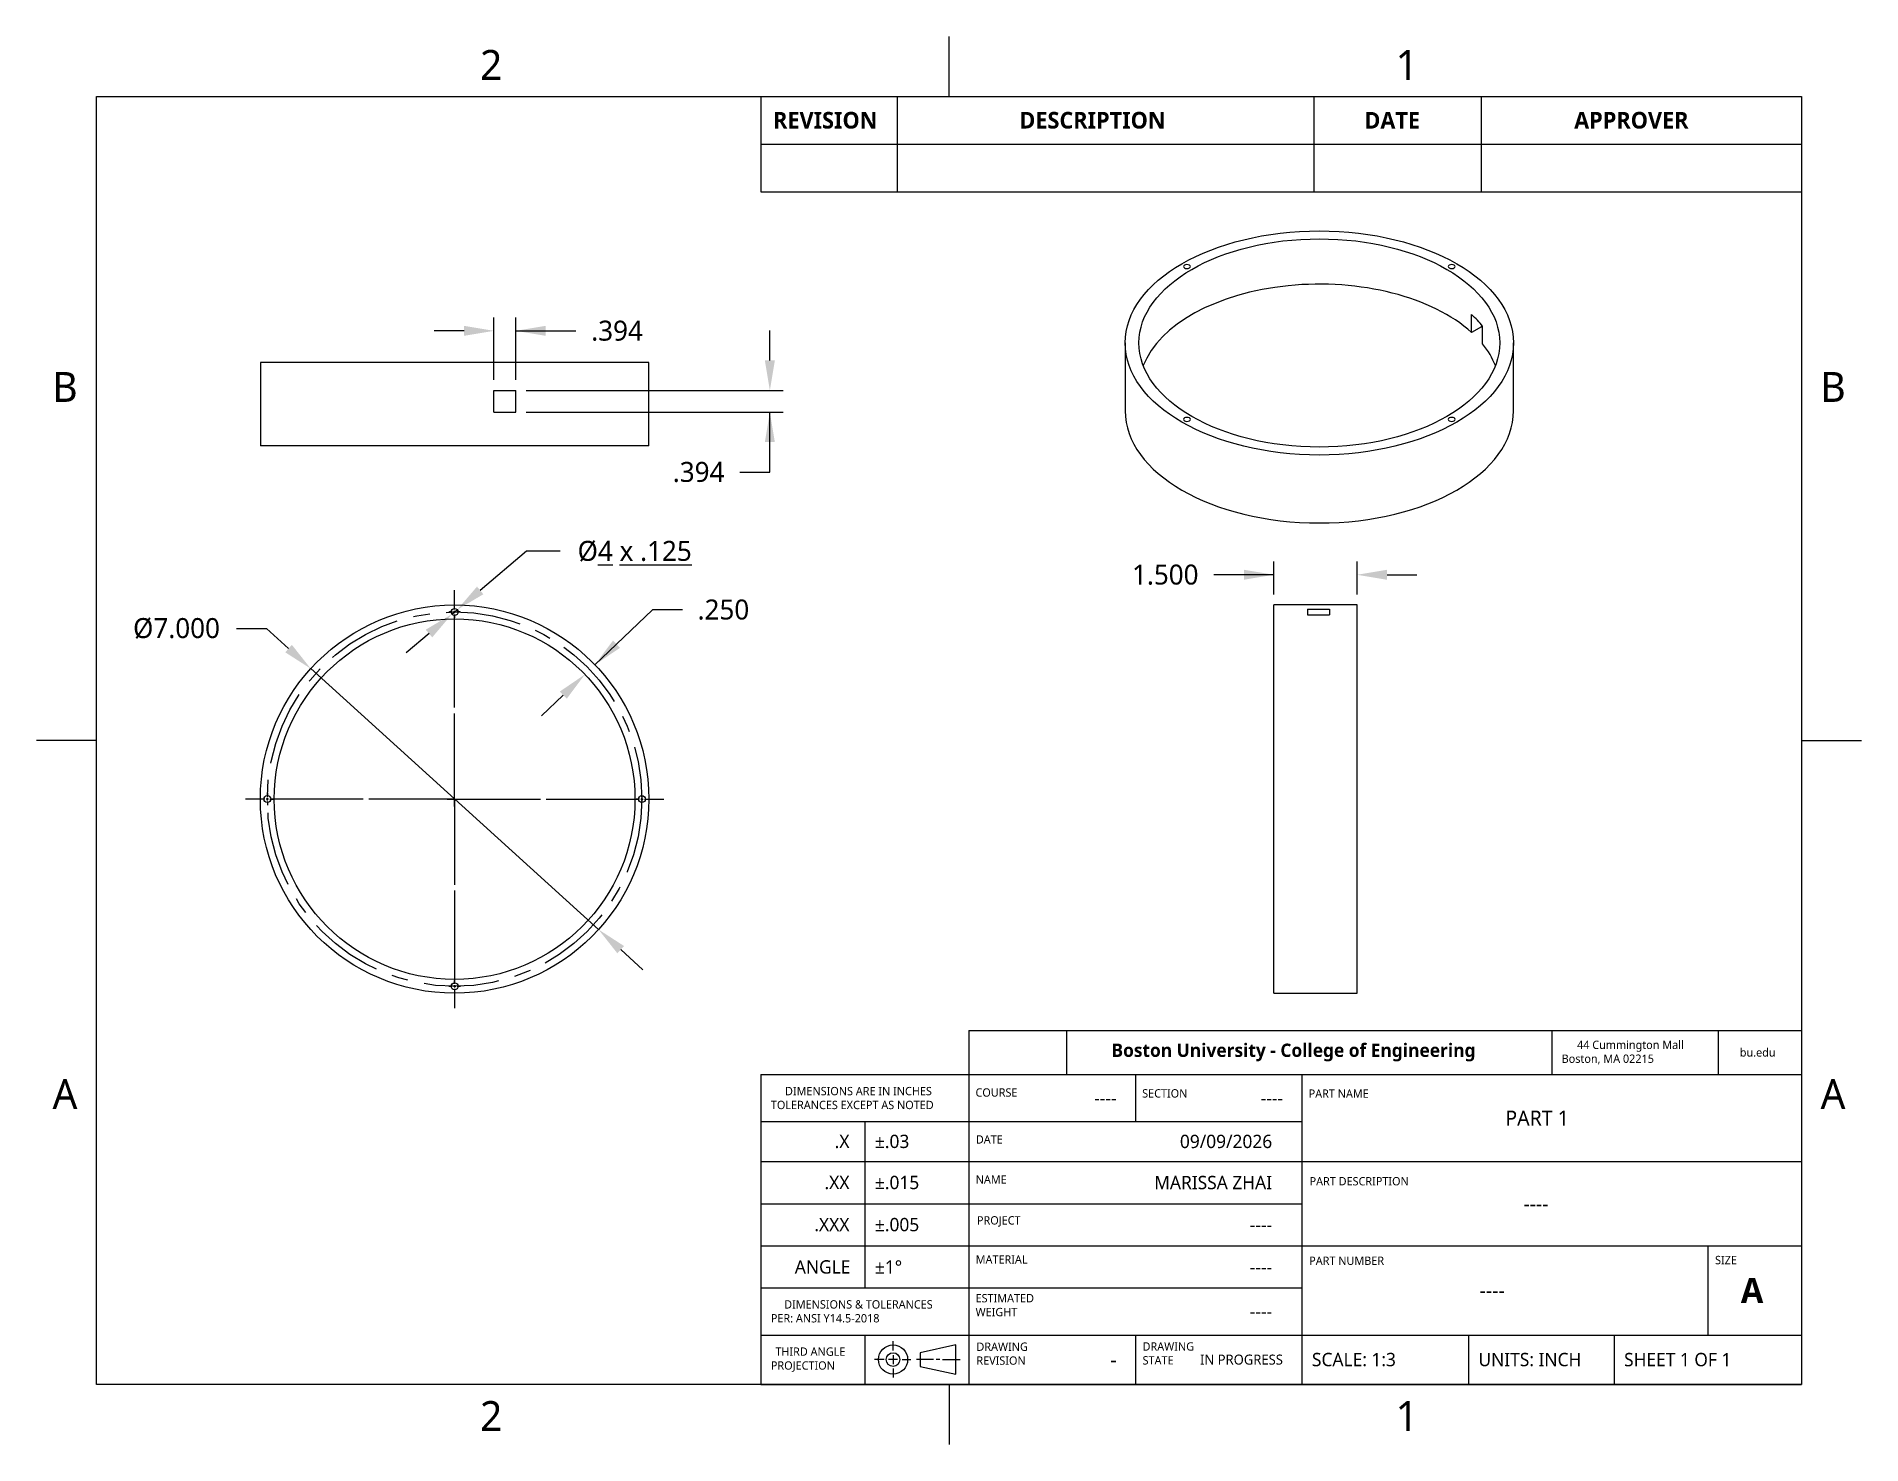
# Model space of a CAD drawing. Extents: x 0 to 11, y 0 to 8.5.
import ezdxf

# ---------------------------------------------------------------- set-up
doc = ezdxf.new("R2010")
doc.units = 0
doc.header["$LTSCALE"] = 0.5
doc.header["$MEASUREMENT"] = 0
doc.header["$PDMODE"] = 33
doc.header["$PDSIZE"] = 0.03937
doc.linetypes.add('CENTER', pattern=[0.72, 0.45, -0.09, 0.09, -0.09])
doc.layers.get('DEFPOINTS').update_dxf_attribs({"linetype": 'CONTINUOUS'})
for name, color, linetype in [('ANNOTATION_TEXT', 7, 'CONTINUOUS'), ('BORDER_FRAME', 7, 'CONTINUOUS'), ('BORDER_ZONES', 7, 'CONTINUOUS'), ('CENTERLINES', 7, 'CENTER'), ('CENTERMARKS', 7, 'CONTINUOUS'), ('TABLES', 7, 'CONTINUOUS'), ('TITLE_BLOCK', 7, 'CONTINUOUS'), ('VISIBLE', 7, 'CONTINUOUS')]:
    doc.layers.add(name, color=color, linetype=linetype)
doc.styles.add('ONSHAPE-CUSTOM-STYLE-NOTE_', font='NotoSans-Regular.ttf')
doc.styles.add('ONSHAPE-STANDARD', font='NotoSans-Regular.ttf')
doc.styles.add('ONSHAPE-STANDARD-DIMENSION', font='')
doc.styles.add('ONSHAPE-STANDARD-TABLE-DAT', font='NotoSans-Regular.ttf')
doc.styles.get('ONSHAPE-STANDARD-DIMENSION').set_extended_font_data('Noto Sans')
doc.dimstyles.new('ONSHAPE-STANDARD$0', dxfattribs={"dimtxt": 0.12, "dimasz": 0.18, "dimexe": 0.08, "dimexo": 0.0625, "dimgap": 0.09, "dimtad": 0, "dimtih": 1, "dimtoh": 1, "dimdec": 3, "dimzin": 7, "dimtxsty": 'ONSHAPE-STANDARD-DIMENSION', "dimcen": 0.09, "dimclrd": 7, "dimclre": 7, "dimclrt": 7, "dimadec": 1, "dimazin": 3, "dimtfac": 1, "dimtdec": 3, "dimtofl": 0, "dimtmove": 0, "dimatfit": 3, "dimtolj": 1, "dimtzin": 7})
doc.dimstyles.new('ONSHAPE-STANDARD$3', dxfattribs={"dimtxt": 0.12, "dimasz": 0.18, "dimexe": 0.08, "dimexo": 0.0625, "dimgap": 0.09, "dimtad": 0, "dimtih": 1, "dimtoh": 1, "dimdec": 3, "dimzin": 7, "dimtxsty": 'ONSHAPE-STANDARD-DIMENSION', "dimcen": 0, "dimclrd": 7, "dimclre": 7, "dimclrt": 7, "dimadec": 1, "dimazin": 3, "dimtfac": 1, "dimtdec": 3, "dimtofl": 0, "dimtmove": 0, "dimatfit": 3, "dimtolj": 1, "dimtzin": 7})

# ---------------------------------------------------------------- blocks, each defined once
blk = doc.blocks.new('*T4')
at = {"layer": 'TITLE_BLOCK', "linetype": 'BYBLOCK'}
for p, q in [((0, 0), (6.25, 0)), ((0, 0), (0, -1.862)), ((1.25, 0), (1.25, -1.862)), ((2.25, 0), (2.25, -0.282)), ((3.25, 0), (3.25, -0.522)), ((6.25, 0), (6.25, -1.862)), ((0, -0.282), (3.25, -0.282)), ((0.625, -0.282), (0.625, -1.282)), ((0, -0.522), (6.25, -0.522)), ((3.25, -0.522), (3.25, -1.029)), ((0, -0.776), (3.25, -0.776)), ((0, -1.029), (6.25, -1.029)), ((3.25, -1.029), (3.25, -1.565)), ((5.688, -1.029), (5.688, -1.565)), ((0, -1.282), (3.25, -1.282)), ((0, -1.565), (6.25, -1.565)), ((0.625, -1.565), (0.625, -1.862)), ((2.25, -1.565), (2.25, -1.862)), ((3.25, -1.565), (3.25, -1.862)), ((4.25, -1.565), (4.25, -1.862)), ((5.125, -1.565), (5.125, -1.862)), ((0, -1.862), (6.25, -1.862))]:
    blk.add_line(p, q, dxfattribs=at)
at = {"layer": 'TITLE_BLOCK', "attachment_point": 4, "style": 'ONSHAPE-STANDARD-TABLE-DAT'}
for s, insert, char_height, width in [('{\\fNoto Sans|b0|i0|c0|p0;\\W5.02049; }DIMENSIONS ARE IN INCHES {\\fNoto Sans|b0|i0|c0|p0;\\W5.02049; }TOLERANCES EXCEPT AS NOTED', (0.06, -0.141), 0.05, 1.13), ('{\\fNoto Sans|b0|i0|c0|p0;\\W8.51692;   }----', (1.31, -0.141), 0.08, 0.88), ('{\\fNoto Sans|b0|i0|c0|p0;\\W8.51692;   }----', (2.31, -0.141), 0.08, 0.88), ('{\\fNoto Sans|b0|i0|c0|p0;\\W9.52937;    }PART 1', (3.31, -0.261), 0.09, 2.88), ('{\\fNoto Sans|b0|i0|c0|p0;\\W7.07307;  }.X', (0.06, -0.402), 0.08, 0.505), ('±.03', (0.685, -0.402), 0.08, 0.505), ('{\\fNoto Sans|b0|i0|c0|p0;\\W8.91053;     }09/09/2026', (1.31, -0.402), 0.08, 1.88), ('{\\fNoto Sans|b0|i0|c0|p0;\\W5.94525;  }.XX', (0.06, -0.649), 0.08, 0.505), ('±.015', (0.685, -0.649), 0.08, 0.505), ('{\\fNoto Sans|b0|i0|c0|p0;\\W9.71147;    }MARISSA ZHAI', (1.31, -0.649), 0.08, 1.88), ('{\\fNoto Sans|b0|i0|c0|p0;\\W9.63487; }.XXX', (0.06, -0.902), 0.08, 0.505), ('±.005', (0.685, -0.902), 0.08, 0.505), ('{\\fNoto Sans|b0|i0|c0|p0;\\W8.33440;     }----', (3.31, -0.776), 0.09, 2.88), ('{\\fNoto Sans|b0|i0|c0|p0;\\W8.57760;       }----', (1.31, -0.902), 0.08, 1.88), ('{\\fNoto Sans|b0|i0|c0|p0;\\W5.30404; }ANGLE', (0.06, -1.156), 0.08, 0.505), ('±1°', (0.685, -1.156), 0.08, 0.505), ('{\\fNoto Sans|b0|i0|c0|p0;\\W8.57760;       }----', (1.31, -1.156), 0.08, 1.88), ('{\\fNoto Sans|b0|i0|c0|p0;\\W8.26222;    }----', (3.31, -1.297), 0.09, 2.3175), ('{\\fNoto Sans|b1|i0|c0|p0;\\W2.74211; }{\\fNoto Sans|b1|i0|c0|p0;A}', (5.747, -1.297), 0.15, 0.4425), ('{\\fNoto Sans|b0|i0|c0|p0;\\W4.72350; }DIMENSIONS & TOLERANCES   {\\fNoto Sans|b0|i0|c0|p0;\\W4.72350; }PER: ANSI Y14.5-2018', (0.06, -1.423), 0.05, 1.13), ('{\\fNoto Sans|b0|i0|c0|p0;\\W8.57760;       }----', (1.31, -1.423), 0.08, 1.88), ('{\\fNoto Sans|b0|i0|c0|p0;\\W1.60695; }THIRD ANGLE {\\fNoto Sans|b0|i0|c0|p0;\\W1.60695; }PROJECTION', (0.06, -1.713), 0.05, 0.505), ('{\\fNoto Sans|b0|i0|c0|p0;\\W8.63144;   }-', (1.31, -1.713), 0.09, 0.88), ('{\\fNoto Sans|b0|i0|c0|p0;\\W8.06454;  }IN PROGRESS', (2.31, -1.713), 0.06, 0.88), ('SCALE: 1:3', (3.31, -1.713), 0.08, 0.88), ('UNITS: INCH', (4.31, -1.713), 0.08, 0.755), ('SHEET 1 OF 1', (5.185, -1.713), 0.08, 1.005)]:
    blk.add_mtext(s, dxfattribs=dict(at, insert=insert, char_height=char_height, width=width))
blk = doc.blocks.new('*T5')
at = {"layer": 'TITLE_BLOCK', "linetype": 'BYBLOCK'}
for p, q in [((0, 0), (5, 0)), ((0, 0), (0, -0.266)), ((0.585, 0), (0.585, -0.266)), ((3.5, 0), (3.5, -0.266)), ((4.5, 0), (4.5, -0.266)), ((5, 0), (5, -0.266)), ((0, -0.266), (5, -0.266))]:
    blk.add_line(p, q, dxfattribs=at)
at = {"layer": 'TITLE_BLOCK', "attachment_point": 4, "style": 'ONSHAPE-STANDARD-TABLE-DAT'}
for s, insert, char_height, width in [('{\\fNoto Sans|b1|i0|c0|p0;\\W7.78313; }{\\fNoto Sans|b1|i0|c0|p0;Boston University - College of Engineering}', (0.645, -0.133), 0.08, 2.795), ('{\\fNoto Sans|b0|i0|c0|p0;\\W5.46128; }44 Cummington Mall {\\fNoto Sans|b0|i0|c0|p0;\\W5.46128; }Boston, MA 02215', (3.56, -0.133), 0.05, 0.88), ('{\\fNoto Sans|b0|i0|c0|p0;\\W4.13609; }bu.edu', (4.56, -0.133), 0.05, 0.38), ('{\\fNoto Sans|b1|i0|c0|p0;\\W8.01950;  }{\\fNoto Sans|b1|i0|c0|p0;   }', (0.06, -0.133), 0.08, 0.465)]:
    blk.add_mtext(s, dxfattribs=dict(at, insert=insert, char_height=char_height, width=width))
blk = doc.blocks.new('*T6')
at = {"layer": 'TABLES', "color": 0, "linetype": 'BYBLOCK'}
for p, q in [((0, 0), (6.25, 0)), ((0, 0), (0, -0.573)), ((0.819, 0), (0.819, -0.573)), ((3.321, 0), (3.321, -0.573)), ((4.326, 0), (4.326, -0.573)), ((6.25, 0), (6.25, -0.573)), ((0, -0.287), (6.25, -0.287)), ((0, -0.573), (6.25, -0.573))]:
    blk.add_line(p, q, dxfattribs=at)
at = {"layer": 'TABLES', "color": 0, "char_height": 0.1, "attachment_point": 4, "style": 'ONSHAPE-STANDARD-TABLE-DAT'}
for s, insert, width in [('{\\fNoto Sans|b1|i0|c0|p0;\\W0.39507; }{\\fNoto Sans|b1|i0|c0|p0;REVISION}', (0.06, -0.143), 0.69941), ('{\\fNoto Sans|b1|i0|c0|p0;\\W9.94065;  }{\\fNoto Sans|b1|i0|c0|p0;DESCRIPTION}', (0.879, -0.143), 2.38166), ('{\\fNoto Sans|b1|i0|c0|p0;\\W7.20343; }{\\fNoto Sans|b1|i0|c0|p0;DATE}', (3.381, -0.143), 0.88484), ('{\\fNoto Sans|b1|i0|c0|p0;\\W7.37175;  }{\\fNoto Sans|b1|i0|c0|p0;APPROVER}', (4.386, -0.143), 1.80409)]:
    blk.add_mtext(s, dxfattribs=dict(at, insert=insert, width=width))
blk = doc.blocks.new('*D7')
at = {"layer": 'ANNOTATION_TEXT', "color": 7}
for p, q in [((3.738, 5.036), (3.392, 4.705)), ((3.918, 5.036), (3.738, 5.036)), ((3.202, 4.522), (3.072, 4.398))]:
    blk.add_line(p, q, dxfattribs=at)
for points in [[(3.501, 4.851), (3.543, 4.807), (3.392, 4.705)], [(3.223, 4.501), (3.181, 4.544), (3.332, 4.647)]]:
    blk.add_solid(points, dxfattribs=at)
at = {"layer": 'DEFPOINTS', "color": 0}
for p in [(3.332, 4.647), (3.392, 4.705), (3.392, 4.705), (3.392, 4.705)]:
    blk.add_point(p, dxfattribs=at)
at = {"layer": 'ANNOTATION_TEXT', "color": 7, "insert": (4.164, 5.036), "char_height": 0.12, "attachment_point": 5, "style": 'ONSHAPE-STANDARD-DIMENSION'}
blk.add_mtext('\\A1;.250', dxfattribs=at)
blk = doc.blocks.new('*D8')
at = {"layer": 'ANNOTATION_TEXT', "color": 7}
for p, q in [((2.606, 6.712), (2.426, 6.712)), ((2.786, 6.417), (2.786, 6.792)), ((2.917, 6.417), (2.917, 6.792)), ((2.917, 6.712), (3.277, 6.712)), ((3.097, 6.712), (3.277, 6.712))]:
    blk.add_line(p, q, dxfattribs=at)
for points in [[(2.606, 6.682), (2.606, 6.742), (2.786, 6.712)], [(3.097, 6.742), (3.097, 6.682), (2.917, 6.712)]]:
    blk.add_solid(points, dxfattribs=at)
at = {"layer": 'DEFPOINTS', "color": 0}
for p in [(2.917, 6.712), (2.917, 6.712), (2.786, 6.354), (2.917, 6.354)]:
    blk.add_point(p, dxfattribs=at)
at = {"layer": 'ANNOTATION_TEXT', "color": 7, "insert": (3.525, 6.712), "char_height": 0.12, "attachment_point": 5, "style": 'ONSHAPE-STANDARD-DIMENSION'}
blk.add_mtext('\\A1;.394', dxfattribs=at)
blk = doc.blocks.new('*D9')
at = {"layer": 'ANNOTATION_TEXT', "color": 7}
for p, q in [((4.443, 6.534), (4.443, 6.714)), ((2.98, 6.354), (4.523, 6.354)), ((2.98, 6.223), (4.523, 6.223)), ((4.443, 5.863), (4.443, 6.223)), ((4.263, 5.863), (4.443, 5.863))]:
    blk.add_line(p, q, dxfattribs=at)
for points in [[(4.413, 6.534), (4.473, 6.534), (4.443, 6.354)], [(4.473, 6.043), (4.413, 6.043), (4.443, 6.223)]]:
    blk.add_solid(points, dxfattribs=at)
at = {"layer": 'DEFPOINTS', "color": 0}
for p in [(2.917, 6.354), (2.917, 6.223), (4.443, 6.223), (4.443, 6.223)]:
    blk.add_point(p, dxfattribs=at)
at = {"layer": 'ANNOTATION_TEXT', "color": 7, "insert": (4.015, 5.863), "char_height": 0.12, "attachment_point": 5, "style": 'ONSHAPE-STANDARD-DIMENSION'}
blk.add_mtext('\\A1;.394', dxfattribs=at)
blk = doc.blocks.new('*D10')
at = {"layer": 'ANNOTATION_TEXT', "color": 7}
for p, q in [((1.239, 4.923), (1.419, 4.923)), ((1.419, 4.923), (1.552, 4.802)), ((3.414, 3.114), (1.685, 4.682)), ((3.547, 2.993), (3.68, 2.872))]:
    blk.add_line(p, q, dxfattribs=at)
for points in [[(1.532, 4.78), (1.572, 4.825), (1.685, 4.682)], [(3.567, 3.015), (3.527, 2.971), (3.414, 3.114)]]:
    blk.add_solid(points, dxfattribs=at)
at = {"layer": 'DEFPOINTS', "color": 0}
for p in [(1.685, 4.682), (3.414, 3.114)]:
    blk.add_point(p, dxfattribs=at)
at = {"layer": 'ANNOTATION_TEXT', "color": 7, "insert": (0.879, 4.923), "char_height": 0.12, "attachment_point": 5, "style": 'ONSHAPE-STANDARD-DIMENSION'}
blk.add_mtext('\\A1;%%c7.000', dxfattribs=at)
blk = doc.blocks.new('*D11')
at = {"layer": 'ANNOTATION_TEXT', "color": 7}
for p, q in [((7.47, 5.127), (7.47, 5.326)), ((7.97, 5.127), (7.97, 5.326)), ((7.47, 5.246), (7.11, 5.246)), ((7.29, 5.246), (7.11, 5.246)), ((8.15, 5.246), (8.33, 5.246))]:
    blk.add_line(p, q, dxfattribs=at)
for points in [[(7.29, 5.216), (7.29, 5.276), (7.47, 5.246)], [(8.15, 5.276), (8.15, 5.216), (7.97, 5.246)]]:
    blk.add_solid(points, dxfattribs=at)
at = {"layer": 'DEFPOINTS', "color": 0}
for p in [(7.97, 5.246), (7.97, 5.246), (7.47, 5.064), (7.97, 5.064)]:
    blk.add_point(p, dxfattribs=at)
at = {"layer": 'ANNOTATION_TEXT', "color": 7, "insert": (6.818, 5.246), "char_height": 0.12, "attachment_point": 5, "style": 'ONSHAPE-STANDARD-DIMENSION'}
blk.add_mtext('\\A1;1.500', dxfattribs=at)
blk = doc.blocks.new('*D12')
at = {"layer": 'ANNOTATION_TEXT', "color": 7}
for p, q in [((2.982, 5.387), (2.703, 5.152)), ((3.184, 5.387), (2.982, 5.387)), ((2.533, 5.009), (2.565, 5.036)), ((2.396, 4.893), (2.258, 4.777))]:
    blk.add_line(p, q, dxfattribs=at)
for points in [[(2.684, 5.175), (2.722, 5.129), (2.565, 5.036)], [(2.415, 4.87), (2.376, 4.916), (2.533, 5.009)]]:
    blk.add_solid(points, dxfattribs=at)
at = {"layer": 'DEFPOINTS', "color": 0}
for p in [(2.533, 5.009), (2.565, 5.036)]:
    blk.add_point(p, dxfattribs=at)
at = {"layer": 'ANNOTATION_TEXT', "color": 7, "insert": (3.631, 5.387), "char_height": 0.12, "attachment_point": 5, "style": 'ONSHAPE-STANDARD-DIMENSION'}
blk.add_mtext('\\A1;%%c\\L4 x .125\\l', dxfattribs=at)

msp = doc.modelspace()

# ---------------------------------------------------------------- linework, layer by layer
at = {"layer": 'BORDER_FRAME'}
for p, q in [((0.399, 0.38), (0.399, 8.12)), ((0.399, 8.12), (10.639, 8.12)), ((10.639, 8.12), (10.639, 0.38)), ((10.639, 0.38), (0.399, 0.38))]:
    msp.add_line(p, q, dxfattribs=at)
at = {"layer": 'BORDER_ZONES'}
for p, q in [((5.519, 8.12), (5.519, 8.481)), ((0.399, 4.25), (0.038, 4.25)), ((10.639, 4.25), (11, 4.25)), ((5.519, 0.38), (5.519, 0.019))]:
    msp.add_line(p, q, dxfattribs=at)
at = {"layer": 'CENTERLINES', "linetype": 'CENTER', "ltscale": 2}
for q in [(2.54942, 5.00187), (1.44525, 3.8977), (2.54942, 2.79353), (3.65358, 3.8977)]:
    msp.add_line((2.54942, 3.8977), q, dxfattribs=at)
msp.add_circle((2.54942, 3.8977), 1.125, dxfattribs=at)
at = {"layer": 'CENTERMARKS', "linetype": 'CENTER'}
for p, q in [((2.54942, 3.9877), (2.54942, 5.15437)), ((2.54942, 3.9877), (2.54942, 5.1127)), ((2.54942, 5.03728), (2.54942, 5.05812)), ((2.54942, 5.00812), (2.54942, 4.98728)), ((2.45942, 3.8977), (1.29275, 3.8977)), ((2.45942, 3.8977), (1.33442, 3.8977)), ((1.40983, 3.8977), (1.389, 3.8977)), ((1.439, 3.8977), (1.45983, 3.8977)), ((2.63942, 3.8977), (3.80608, 3.8977)), ((2.63942, 3.8977), (3.76442, 3.8977)), ((3.65983, 3.8977), (3.639, 3.8977)), ((3.689, 3.8977), (3.70983, 3.8977)), ((2.54942, 3.8077), (2.54942, 2.64103)), ((2.54942, 3.8077), (2.54942, 2.6827)), ((2.54942, 2.78728), (2.54942, 2.80812)), ((2.54942, 2.75812), (2.54942, 2.73728))]:
    msp.add_line(p, q, dxfattribs=at)
at = {"layer": 'CENTERMARKS', "linetype": 'CONTINUOUS'}
for p, q in [((2.54942, 5.01541), (2.54942, 5.02999)), ((1.43171, 3.8977), (1.41712, 3.8977)), ((2.50442, 3.8977), (2.59442, 3.8977)), ((2.50442, 3.8977), (2.59442, 3.8977)), ((2.54942, 3.8527), (2.54942, 3.9427)), ((2.54942, 3.8527), (2.54942, 3.9427)), ((3.66712, 3.8977), (3.68171, 3.8977)), ((2.54942, 2.77999), (2.54942, 2.76541))]:
    msp.add_line(p, q, dxfattribs=at)
at = {"layer": 'CENTERMARKS', "linetype": 'CENTER'}
for start, end in [(90.742723, 91.803726), (88.196274, 89.257277), (178.196244, 179.257277), (180.742723, 181.803756), (0.742723, 1.803756), (358.196244, 359.257277), (268.196244, 269.257277), (270.742723, 271.803756)]:
    msp.add_arc((2.54942, 3.8977), 1.125, start, end, dxfattribs=at)
at = {"layer": 'CENTERMARKS', "linetype": 'CONTINUOUS'}
for start, end in [(89.628638, 90.371362), (179.628638, 180.371362), (359.628638, 0.371362), (269.628638, 270.371362)]:
    msp.add_arc((2.54942, 3.8977), 1.125, start, end, dxfattribs=at)
at = {"layer": 'TITLE_BLOCK'}
for p, q in [((5.18289, 0.5836), (5.18289, 0.63953)), ((5.18289, 0.5566), (5.18289, 0.5026)), ((5.56089, 0.61727), (5.34489, 0.56984)), ((5.34489, 0.56984), (5.34489, 0.48691)), ((5.56089, 0.44193), (5.56089, 0.61727)), ((5.12889, 0.5296), (5.0707, 0.5296)), ((5.20989, 0.5296), (5.15589, 0.5296)), ((5.18289, 0.4756), (5.18289, 0.42236)), ((5.23689, 0.5296), (5.28968, 0.5296)), ((5.42589, 0.5296), (5.32406, 0.5296)), ((5.34489, 0.48691), (5.56089, 0.44193)), ((5.46369, 0.5296), (5.44209, 0.5296)), ((5.47989, 0.5296), (5.58602, 0.5296))]:
    msp.add_line(p, q, dxfattribs=at)
for radius in [0.08767, 0.04088]:
    msp.add_circle((5.18289, 0.5296), radius, dxfattribs=at)
at = {"layer": 'VISIBLE'}
for p, q in [((8.65821, 6.70209), (8.65821, 6.80924)), ((8.71848, 6.73689), (8.65821, 6.70209)), ((8.71848, 6.74676), (8.71848, 6.73689)), ((8.724, 6.63293), (8.724, 6.74008)), ((6.57679, 6.63917), (6.57679, 6.23092)), ((8.91012, 6.23092), (8.91012, 6.63917)), ((3.71608, 6.52096), (1.38275, 6.52096)), ((1.38275, 6.52096), (1.38275, 6.02096)), ((3.71608, 6.02096), (3.71608, 6.52096)), ((2.78585, 6.3543), (2.91708, 6.3543)), ((2.78585, 6.22306), (2.78585, 6.3543)), ((2.91708, 6.22306), (2.91708, 6.3543)), ((2.78585, 6.22306), (2.91708, 6.22306)), ((3.71608, 6.02096), (1.38275, 6.02096)), ((7.97017, 5.06437), (7.47017, 5.06437)), ((7.47017, 2.73103), (7.47017, 5.06437)), ((7.97017, 2.73103), (7.97017, 5.06437)), ((7.67227, 5.04016), (7.80351, 5.04016)), ((7.67227, 5.04016), (7.67227, 5.00492)), ((7.67227, 5.00492), (7.80351, 5.00492)), ((7.80351, 5.04016), (7.80351, 5.00492)), ((7.47017, 2.73103), (7.97017, 2.73103))]:
    msp.add_line(p, q, dxfattribs=at)
for centre, radius in [((2.54942, 3.8977), 1.16667), ((2.54942, 5.0227), 0.02083), ((2.54942, 3.8977), 1.08333), ((1.42442, 3.8977), 0.02083), ((3.67442, 3.8977), 0.02083), ((2.54942, 2.7727), 0.02083)]:
    msp.add_circle(centre, radius, dxfattribs=at)
for major_axis in [(-1.16667, 0), (-1.08333, 0)]:
    msp.add_ellipse((7.74346, 6.63917), major_axis=major_axis, ratio=0.57735027, dxfattribs=at)
for centre, major_axis, start_param, end_param in [((7.74346, 6.36701), (-1.08333, 0), 9.99015829, 12.34704513), ((7.74346, 6.47416), (-1.08333, 0), 9.86391233, 9.99015829), ((7.74346, 6.36701), (-1.08333, 0), 9.64410345, 9.86391233), ((7.74346, 6.23092), (-1.16667, 0), 0, 3.14159265)]:
    msp.add_ellipse(centre, major_axis=major_axis, ratio=0.57735027, start_param=start_param, end_param=end_param, dxfattribs=at)
at = {"layer": 'VISIBLE', "extrusion": (0, 0, -1)}
for centre in [(6.94796, 7.09845), (8.53895, 7.09845), (6.94796, 6.17989), (8.53895, 6.17989)]:
    msp.add_ellipse(centre, major_axis=(0.02083, 0), ratio=0.57735027, dxfattribs=at)
msp.add_ellipse((7.74346, 6.36701), major_axis=(1.16667, 0), ratio=0.57735027, start_param=11.98504389, end_param=11.99372173, dxfattribs=at)

# ---------------------------------------------------------------- block references
at = {"layer": 'TABLES'}
msp.add_blockref('*T6', (4.389, 8.12), dxfattribs=at)
at = {"layer": 'TITLE_BLOCK'}
for name, p in [('*T5', (5.639, 2.50789)), ('*T4', (4.389, 2.24199))]:
    msp.add_blockref(name, p, dxfattribs=at)

# ---------------------------------------------------------------- texts
at = {"layer": 'BORDER_ZONES', "char_height": 0.18, "attachment_point": 5, "style": 'ONSHAPE-STANDARD'}
for s, insert in [('2', (2.769, 8.31)), ('1', (8.269, 8.31)), ('B', (0.209, 6.375)), ('B', (10.829, 6.375)), ('A', (0.209, 2.125)), ('A', (10.829, 2.125)), ('2', (2.769, 0.19)), ('1', (8.269, 0.19))]:
    msp.add_mtext(s, dxfattribs=dict(at, insert=insert))
at = {"layer": 'TITLE_BLOCK', "char_height": 0.05, "attachment_point": 1}
for s, insert, width, style in [('COURSE', (5.67807, 2.15956), 0.2615463, 'ONSHAPE-STANDARD'), ('SECTION', (6.6792, 2.15439), 0.305927, 'ONSHAPE-STANDARD'), ('PART NAME', (7.67929, 2.15296), 0.4019454, 'ONSHAPE-STANDARD'), ('DATE', (5.68024, 1.87749), 0.1947899, 'ONSHAPE-STANDARD'), ('NAME', (5.6793, 1.63681), 0.4177929, 'ONSHAPE-STANDARD'), ('PART DESCRIPTION', (7.68474, 1.62628), 0.6889492, 'ONSHAPE-STANDARD'), ('PROJECT', (5.68689, 1.39125), 0.2079157, 'ONSHAPE-STANDARD'), ('MATERIAL', (5.67935, 1.15616), 0.346138, 'ONSHAPE-STANDARD'), ('PART NUMBER', (7.68249, 1.14855), 0.5400179, 'ONSHAPE-STANDARD'), ('SIZE', (10.12056, 1.15257), 0.4177929, 'ONSHAPE-STANDARD'), ('ESTIMATED\\PWEIGHT', (5.67865, 0.92333), 0.4177929, 'ONSHAPE-CUSTOM-STYLE-NOTE_'), ('DRAWING REVISION', (5.68364, 0.63186), 0.4177929, 'ONSHAPE-STANDARD'), ('DRAWING\\PSTATE', (6.68173, 0.63333), 0.2148576, 'ONSHAPE-STANDARD')]:
    msp.add_mtext(s, dxfattribs=dict(at, insert=insert, width=width, style=style))

# ---------------------------------------------------------------- dimensions: what is measured, and where the dimension line sits
at = {"layer": 'ANNOTATION_TEXT'}
for base, p1, p2, picture, middle in [((2.91708, 6.71195), (2.78585, 6.3543, 0.55912), (2.91708, 6.3543, 0.52388), '*D8', (3.52542, 6.71195)), ((7.97017, 5.24647), (7.47017, 5.06437), (7.97017, 5.06437), '*D11', (6.81782, 5.24647))]:
    dim = msp.add_linear_dim(base=base, p1=p1, p2=p2, dimstyle='ONSHAPE-STANDARD$0', override={"dimscale": 1, "dimlfac": 3, "dimpost": ''}, dxfattribs=at)
    dim.commit()
    dim.dimension.update_dxf_attribs({"geometry": picture, "text_midpoint": middle, "dimtype": 160})
for base, p1, p2, angle, override, picture, middle, dimtype in [((4.44327, 6.22306), (2.91708, 6.3543, 0.52388), (2.91708, 6.22306, 0.52388), 90, {"dimscale": 1, "dimlfac": 3, "dimpost": ''}, '*D9', (4.01494, 5.86306), 160), ((3.39206, 4.70459), (3.33187, 4.64695, 0.25), (3.39206, 4.70459, 0.25), 43.758389, {"dimscale": 1, "dimlfac": 3, "dimpost": '', "dimse1": 1, "dimse2": 1}, '*D7', (4.16417, 5.03609), 161)]:
    dim = msp.add_linear_dim(base=base, p1=p1, p2=p2, angle=angle, dimstyle='ONSHAPE-STANDARD$0', override=override, dxfattribs=at)
    dim.commit()
    dim.dimension.update_dxf_attribs({"geometry": picture, "text_midpoint": middle, "dimtype": dimtype})
dim = msp.add_diameter_dim_2p(p1=(2.53348, 5.00928, 0.25), p2=(2.56535, 5.03612, 0.25), text='%%c%%u4 x .125', dimstyle='ONSHAPE-STANDARD$3', override={"dimscale": 1, "dimlfac": 3, "dimpost": '%%c<>', "dimtofl": 1, "dimtmove": 0, "dimatfit": 3}, dxfattribs=at)
dim.commit()
dim.dimension.update_dxf_attribs({"geometry": '*D12', "text_midpoint": (3.63121, 5.38737), "dimtype": 163})
dim = msp.add_diameter_dim_2p(p1=(3.41355, 3.11387, 0.25), p2=(1.68528, 4.68153, 0.25), dimstyle='ONSHAPE-STANDARD$3', override={"dimscale": 1, "dimlfac": 3, "dimpost": '%%c<>', "dimtofl": 1, "dimtmove": 0, "dimatfit": 3}, dxfattribs=at)
dim.commit()
dim.dimension.update_dxf_attribs({"geometry": '*D10', "text_midpoint": (0.8786, 4.92339), "dimtype": 163})

doc.saveas('drawing.dxf')
